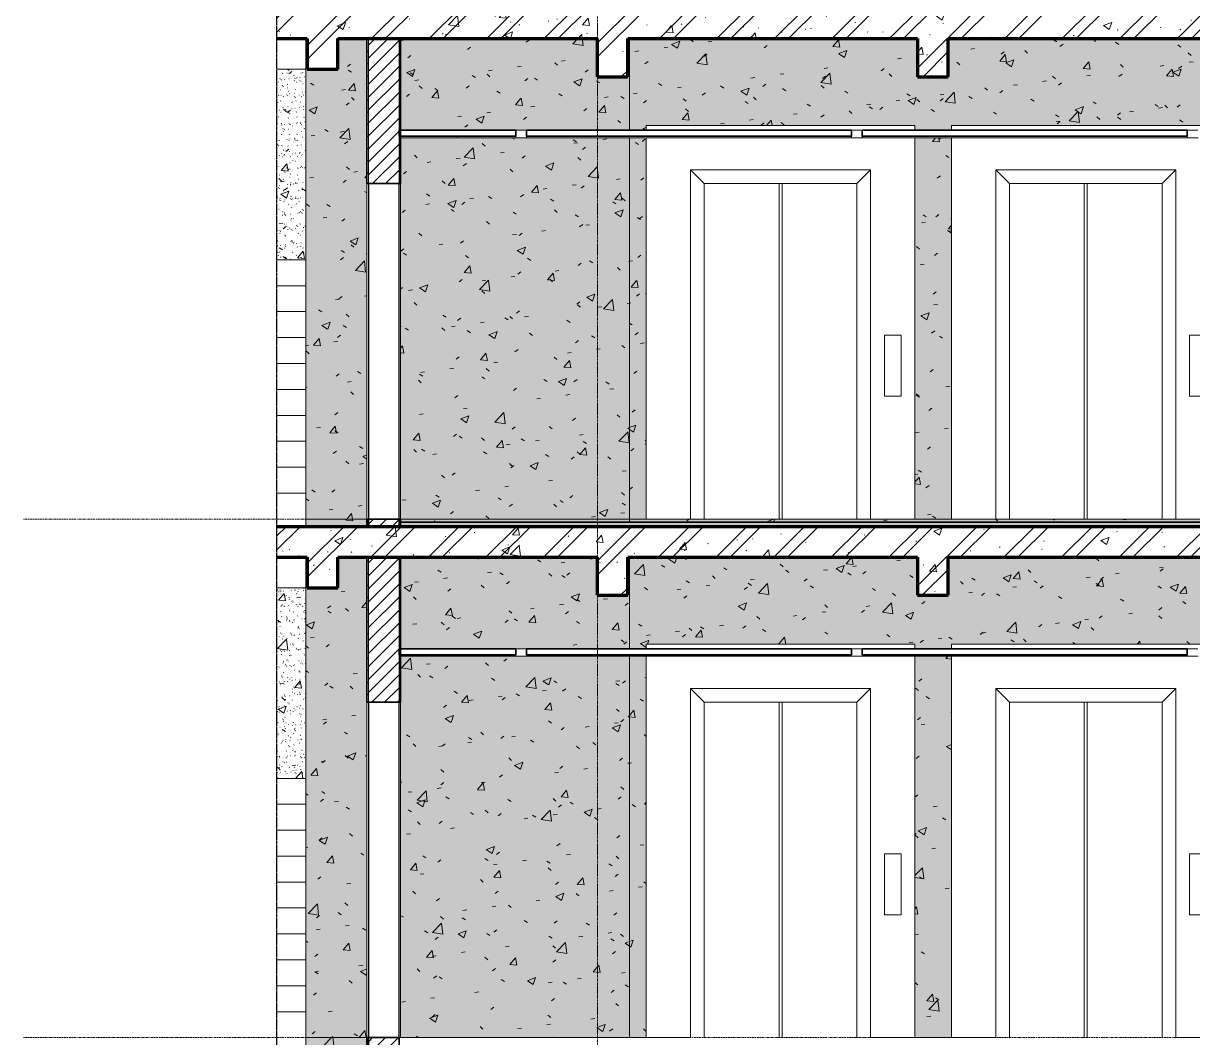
# Model space of a CAD drawing. Header units: millimetres. Extents: x 75015 to 108159, y -6470 to 34550.
# Drawn here: x 88922 to 96584, y 19200 to 25850 of the extents above; entities that cross this region are included whole.
import ezdxf

# ---------------------------------------------------------------- set-up
doc = ezdxf.new("R2010")
doc.units = ezdxf.units.MM
for name, pattern in [('Centre', [31.75, 6.35, -4.7625, 15.875, -4.7625]), ('Grid Line', [22.225, 12.7, -3.175, 3.175, -3.175]), ('Hidden', [7.14375, 4.7625, -2.38125])]:
    doc.linetypes.add(name, pattern=pattern)
for name, color, linetype, lineweight in [('0-2', 50, 'Continuous', 5), ('A-CLNG', 13, 'Continuous', 18), ('A-CLNG-1', 250, 'Continuous', 35), ('A-CLNG-FNSH-1', 7, 'Continuous', 18), ('A-CLNG-PATT-3', 13, 'Continuous', 18), ('A-DETL-GENF', 92, 'Continuous', 18), ('A-DETL-GENF-1', 9, 'Continuous', 18), ('A-DETL-GENF-3', 92, 'Hidden', 25), ('A-DETL-WIDE', 214, 'Continuous', 70), ('A-DOOR', 31, 'Continuous', 18), ('A-DOOR-FRAM-1', 31, 'Continuous', 25), ('A-FLOR-FNSH-1', 250, 'Continuous', 35), ('A-FLOR-LEVL-2', 51, 'Centre', 9), ('A-FLOR-PATT-3', 8, 'Continuous', 18), ('A-WALL', 113, 'Continuous', 18), ('A-WALL-1', 250, 'Continuous', 35), ('A-WALL-PATT-4', 111, 'Continuous', 18), ('I-WALL', 2, 'Continuous', 18), ('S-BEAM-1', 253, 'Continuous', 5), ('S-BEAM-2', 7, 'Continuous', 18), ('S-BEAM-3', 10, 'Continuous', 50), ('S-GRID-1', 1, 'Grid Line', 9), ('S-STRS', 31, 'Continuous', 18)]:
    doc.layers.add(name, color=color, linetype=linetype, lineweight=lineweight)
pattern_1 = [(50, (97890.7, 0), (546.5526, -47.8174), [57.15, -628.65]), (355, (97890.7, 0), (-105.728, 573.17), [45.72, -502.92]), (100.451, (97936.2, -4), (440.828, 525.35), [48.57, -534.27]), (46.184, (97890.7, 152.4), (813.237, -126.128), [85.725, -942.975]), (96.636, (97958.45, 141.9), (712.207, 742.283), [72.855, -801.405]), (351.184, (97890.7, 152.4), (712.215, 742.276), [68.58, -754.38]), (21, (97966.9, 114.3), (454.843, -306.796), [57.15, -628.65]), (326, (97966.9, 114.3), (185.406, 552.564), [45.72, -502.92]), (71.451, (98004.8, 88.73), (640.251, 245.764), [48.57, -534.27]), (37.5, (97890.68, 0), (9.2664, 253.665), [25.146, -471.678, 25.146, -485.394, -504.825]), (37.5, (97890.68, 0), (9.2664, 253.665), [-1007.364, 25.146, -479.679]), (7.5, (97890.68, 0), (200.4594, 300.5414), [25.146, -265.938, 25.146, -460.248, -192.405]), (7.5, (97890.68, 0), (200.4594, 300.5414), [-776.478, 25.146, -167.259]), (327.5, (97720.75, 0), (406.7728, -17.1864), [25.146, -165.354, 25.146, -569.214, -788.67]), (327.5, (97720.75, 0), (406.7728, -17.1864), [-784.86, 25.146, -763.524]), (317.5, (97644.55, 0), (444.388, 76.2803), [25.146, -222.504, 25.146, -369.57, -560.07]), (317.5, (97644.55, 0), (444.388, 76.2803), [-642.366, 25.146, -534.924])]
pattern_2 = [(37.5, (97890.68, 0), (-2.40047, 73.41204), [2.515, -55.397, 2.515, -62.255, -61.912]), (37.5, (97890.68, 0), (-2.40047, 73.41204), [-122.682, 2.515, -59.398]), (7.5, (97890.68, 0), (67.42816, 107.52402), [2.515, -28.727, 2.515, -49.682, -20.002]), (7.5, (97890.68, 0), (67.42816, 107.52402), [-83.439, 2.515, -17.488]), (327.5, (97843.816, 0), (118.6493, 0.21553), [2.515, -16.535, 2.515, -66.065, -89.535]), (327.5, (97843.816, 0), (118.6493, 0.21553), [-87.63, 2.515, -87.02]), (317.5, (97843.82, 0), (114.5339, 33.43928), [2.515, -7.01, 2.515, -42.443, -51.435]), (317.5, (97843.82, 0), (114.5339, 33.43928), [-54.483, 2.515, -48.92])]
pattern_3 = [(45, (97890.68, 0), (-39.77476, 39.77476), [])]
pattern_4 = [(45, (97890.68, 0), (-42.42641, 42.42641), [])]
pattern_5 = [(0, (97890.68, 0), (609.6, 152.4), [25.146, -432.054, 25.146, -432.054, -2438.4]), (0, (97890.68, 0), (609.6, 152.4), [-914.4, 25.146, -889.254, 25.146, -432.054, -1066.8]), (0, (97890.68, 0), (609.6, 152.4), [-2286, 25.146, -279.654, 25.146, -736.854]), (120, (98119.28, 76.2), (-436.7823, 451.7291), [25.146, -432.054, 25.146, -432.054, -2438.4]), (120, (98119.28, 76.2), (-436.7823, 451.7291), [-914.4, 25.146, -889.254, 25.146, -432.054, -1066.8]), (120, (98119.28, 76.2), (-436.7823, 451.7291), [-2286, 25.146, -279.654, 25.146, -736.854]), (240, (98195.48, 381), (-172.8177, -604.1291), [25.146, -432.054, 25.146, -432.054, -2438.4]), (240, (98195.48, 381), (-172.8177, -604.1291), [-914.4, 25.146, -889.254, 25.146, -432.054, -1066.8]), (240, (98195.48, 381), (-172.8177, -604.1291), [-2286, 25.146, -279.654, 25.146, -736.854])]
pattern_6 = [(50, (97890.7, 0), (546.5526, -47.8174), [57.15, -628.65]), (355, (97890.7, 0), (-105.728, 573.17), [45.72, -502.92]), (100.451, (97936.2, -4), (440.828, 525.35), [48.57, -534.27]), (46.184, (97890.7, 152.4), (813.237, -126.128), [85.725, -942.975]), (96.636, (97958.45, 141.9), (712.207, 742.283), [72.855, -801.405]), (351.184, (97890.7, 152.4), (712.215, 742.276), [68.58, -754.38]), (21, (97966.9, 114.3), (454.843, -306.796), [57.15, -628.65]), (326, (97966.9, 114.3), (185.406, 552.564), [45.72, -502.92]), (71.451, (98004.8, 88.73), (640.251, 245.764), [48.57, -534.27]), (37.5, (97890.68, 0), (9.2664, 253.665), [5.029, -491.795, 5.029, -505.511, -504.825]), (37.5, (97890.68, 0), (9.2664, 253.665), [-1007.364, 5.029, -499.796]), (7.5, (97890.68, 0), (200.4594, 300.5414), [5.029, -286.055, 5.029, -480.365, -192.405]), (7.5, (97890.68, 0), (200.4594, 300.5414), [-776.478, 5.029, -187.376]), (327.5, (97720.75, 0), (406.7728, -17.1864), [5.029, -185.471, 5.029, -589.331, -788.67]), (327.5, (97720.75, 0), (406.7728, -17.1864), [-784.86, 5.029, -783.641]), (317.5, (97644.55, 0), (444.388, 76.2803), [5.029, -242.621, 5.029, -389.687, -560.07]), (317.5, (97644.55, 0), (444.388, 76.2803), [-642.366, 5.029, -555.041]), (45, (97890.68, 0), (-188.5854, 188.5854), []), (45, (97890.68, 285.75), (-188.5854, 188.5854), [])]

# ---------------------------------------------------------------- blocks, each defined once
blk = doc.blocks.new('NCV_TKTC_KET CAU_rvt-2-TKCS_THANG MÁY TM2 - MẶT ĐỨNG')
at = {"layer": 'S-BEAM-1'}
for points in [[(26735.3, 25550), (26737.4, 25550), (26737.4, 25750), (26735.3, 25750), (26735.3, 25623.3)], [(26737.4, 22150), (26737.4, 22350), (26735.3, 22350), (26735.3, 22150)]]:
    blk.add_hatch(color=256, dxfattribs=at).paths.add_polyline_path(points)
at = {"layer": 'S-BEAM-2'}
for p, q in [((26526.9, 25550), (26336.9, 25550)), ((26526.9, 22150), (26336.9, 22150))]:
    blk.add_line(p, q, dxfattribs=at)
at = {"layer": 'S-BEAM-3'}
for p, q in [((26737.4, 25550), (26737.4, 25750)), ((26735.3, 25550), (26737.4, 25550)), ((26737.4, 22150), (26737.4, 22350)), ((26735.3, 22150), (26737.4, 22150))]:
    blk.add_line(p, q, dxfattribs=at)
blk = doc.blocks.new('Thang may HIEN - Dài x Rộng - 2200x1200-V5-TKCS_THANG MÁY TM2 - MẶT ĐỨNG')
at = {"layer": 'A-DOOR'}
for p, q in [((30757.4, 11580), (30757.4, 11550)), ((32517.4, 11580), (30757.4, 11580)), ((32517.4, 11550), (32517.4, 11580)), ((30757.4, 11500), (30757.4, 9000)), ((32517.4, 9000), (32517.4, 11500.1)), ((31137.4, 11200), (31047.4, 11290)), ((31047.4, 11290), (31047.4, 9000)), ((31047.4, 11290), (32227.4, 11290)), ((32227.4, 11290), (32137.4, 11200)), ((32227.4, 11290), (32227.4, 9000)), ((31137.4, 11200), (31137.4, 9000)), ((31137.4, 11200), (32137.4, 11200)), ((31627.4, 9000), (31627.4, 11200)), ((31647.4, 9000), (31647.4, 11200)), ((32137.4, 11200), (32137.4, 9000)), ((32427.4, 10205.9), (32317.4, 10205.9)), ((32317.4, 10205.9), (32317.4, 9805.9)), ((32427.4, 9805.9), (32427.4, 10205.9)), ((32317.4, 9805.9), (32427.4, 9805.9)), ((31047.4, 9000), (30757.4, 9000)), ((31052.4, 9000), (31047.4, 9000)), ((32227.4, 9000), (32222.4, 9000)), ((32227.4, 9000), (32517.4, 9000))]:
    blk.add_line(p, q, dxfattribs=at)
blk = doc.blocks.new('Thang may HIEN - Dài x Rộng - 2200x1200-V6-TKCS_THANG MÁY TM2 - MẶT ĐỨNG')
at = {"layer": 'A-DOOR'}
for p, q in [((28757.4, 11580), (28757.4, 11550)), ((30517.4, 11580), (28757.4, 11580)), ((30517.4, 11550), (30517.4, 11580)), ((28757.4, 11500), (28757.4, 9000)), ((30517.4, 9000), (30517.4, 11500)), ((29137.4, 11200), (29047.4, 11290)), ((29047.4, 11290), (29047.4, 9000)), ((29047.4, 11290), (30227.4, 11290)), ((30227.4, 11290), (30137.4, 11200)), ((30227.4, 11290), (30227.4, 9000)), ((29137.4, 11200), (29137.4, 9000)), ((29137.4, 11200), (30137.4, 11200)), ((29627.4, 9000), (29627.4, 11200)), ((29647.4, 9000), (29647.4, 11200)), ((30137.4, 11200), (30137.4, 9000)), ((30427.4, 10205.9), (30317.4, 10205.9)), ((30317.4, 10205.9), (30317.4, 9805.9)), ((30427.4, 9805.9), (30427.4, 10205.9)), ((30317.4, 9805.9), (30427.4, 9805.9)), ((29047.4, 9000), (28757.4, 9000)), ((29052.4, 9000), (29047.4, 9000)), ((30227.4, 9000), (30222.4, 9000)), ((30227.4, 9000), (30517.4, 9000))]:
    blk.add_line(p, q, dxfattribs=at)
blk = doc.blocks.new('FD_01 - FD_01-1200x2200mm-1787918-TKCS_THANG MÁY TM2 - MẶT ĐỨNG')
at = {"layer": 'A-DOOR-FRAM-1'}
for p, q in [((27136.9, 7800), (26936.9, 7800)), ((26936.9, 7800), (26936.9, 5600)), ((27136.9, 5600), (27136.9, 7800)), ((26936.9, 5600), (27136.9, 5600))]:
    blk.add_line(p, q, dxfattribs=at)
blk = doc.blocks.new('BORDER VIEW - BORDER VIEW-3767717-TKCS_THANG MÁY TM2 - MẶT ĐỨNG')
at = {"layer": 'A-DETL-GENF-3'}
blk.add_line((26336.9, -4250), (26336.9, 33847.2), dxfattribs=at)

msp = doc.modelspace()

# ---------------------------------------------------------------- hatches: boundary and pattern name
at = {"layer": 'A-CLNG-PATT-3'}
h = msp.add_hatch(dxfattribs=at)
h.set_pattern_fill('FP_29', color=256, style=0, pattern_type=2)
h.set_pattern_definition(pattern_5)
h.paths.add_polyline_path([(94419.1, 25100), (96548.6, 25100), (96548.6, 25110), (94419.1, 25110)])
h.paths.add_polyline_path([(98083.4, 25100), (98083.4, 25110), (96619.1, 25110), (96619.1, 25100), (97301.1, 25100)])
h.paths.add_polyline_path([(91383.4, 25100), (92148.6, 25100), (92148.6, 25110), (91383.4, 25110)])
h.paths.add_polyline_path([(92219.1, 25100), (94348.6, 25100), (94348.6, 25110), (92219.1, 25110)])
h = msp.add_hatch(dxfattribs=at)
h.set_pattern_fill('FP_29', color=256, style=0, pattern_type=2)
h.set_pattern_definition(pattern_5)
h.paths.add_polyline_path([(91383.4, 21700), (92148.6, 21700), (92148.6, 21710), (91383.4, 21710)])
h.paths.add_polyline_path([(98083.4, 21700), (98083.4, 21710), (96619.1, 21710), (96619.1, 21700), (97301.1, 21700)])
h.paths.add_polyline_path([(92219.1, 21700), (94348.6, 21700), (94348.6, 21710), (92219.1, 21710)])
h.paths.add_polyline_path([(96194.6, 21700), (96548.6, 21700), (96548.6, 21710), (94419.1, 21710), (94419.1, 21700), (95088.2, 21700)])
at = {"layer": 'A-DETL-GENF-1'}
h = msp.add_hatch(dxfattribs=at)
h.set_pattern_fill('FP_34', color=256, style=0, pattern_type=2)
h.set_pattern_definition(pattern_6)
h.paths.add_polyline_path([(97783.4, 25500), (97783.4, 25750), (98083.4, 25750), (98083.4, 25950), (90583.4, 25950), (90583.4, 25750), (90781.8, 25750), (90781.8, 25550), (90981.8, 25550), (90981.8, 25750), (92681.8, 25750), (92681.8, 25500), (92881.8, 25500), (92881.8, 25750), (94781.8, 25750), (94781.8, 25500), (94981.8, 25500), (94981.8, 25750), (97581.8, 25750), (97581.8, 25500)])
h = msp.add_hatch(dxfattribs=at)
h.set_pattern_fill('FP_34', color=256, style=0, pattern_type=2)
h.set_pattern_definition(pattern_6)
h.paths.add_polyline_path([(97581.8, 22100), (97783.4, 22100), (97783.4, 22350), (98083.4, 22350), (98083.4, 22550), (90583.4, 22550), (90583.4, 22350), (90781.8, 22350), (90781.8, 22150), (90981.8, 22150), (90981.8, 22350), (92681.8, 22350), (92681.8, 22100), (92881.8, 22100), (92881.8, 22350), (94781.8, 22350), (94781.8, 22100), (94981.8, 22100), (94981.8, 22350), (97581.8, 22350)])
at = {"layer": 'A-FLOR-PATT-3'}
h = msp.add_hatch(dxfattribs=at)
h.set_pattern_fill('FP_28', color=256, style=0, pattern_type=2)
h.set_pattern_definition([(50, (97890.68, 0), (273.276, -23.909), [28.575, -314.325]), (355, (97890.68, 0), (-52.8646, 286.585), [22.86, -251.46]), (100.451, (97913.45, -2), (220.4138, 262.6745), [24.285, -267.135]), (46.184, (97890.68, 76.2), (406.6187, -63.0646), [42.862, -471.487]), (96.636, (97924.56, 70.94), (356.104, 371.1414), [36.428, -400.703]), (351.184, (97890.7, 76.2), (356.1075, 371.138), [34.29, -377.19]), (21, (97928.78, 57.15), (227.4212, -153.3982), [28.575, -314.325]), (326, (97928.78, 57.15), (92.7027, 276.2822), [22.86, -251.46]), (71.451, (97947.73, 44.37), (320.1254, 122.8816), [24.285, -267.135]), (37.5, (97890.68, 0), (4.6325, 126.8326), [2.515, -245.897, 2.515, -252.755, -252.412]), (37.5, (97890.68, 0), (4.6325, 126.8326), [-503.682, 2.515, -249.898]), (7.5, (97890.68, 0), (100.22916, 150.2711), [2.515, -143.027, 2.515, -240.182, -96.202]), (7.5, (97890.68, 0), (100.22916, 150.2711), [-388.239, 2.515, -93.688]), (327.5, (97805.72, 0), (203.38684, -8.5935), [2.515, -92.735, 2.515, -294.665, -394.335]), (327.5, (97805.72, 0), (203.38684, -8.5935), [-392.43, 2.515, -391.82]), (317.5, (97767.62, 0), (222.1944, 38.1398), [2.515, -121.31, 2.515, -194.843, -280.035]), (317.5, (97767.62, 0), (222.1944, 38.1398), [-321.183, 2.515, -277.52]), (45, (97890.68, 0), (-94.2927, 94.2927), []), (45, (97890.68, 142.88), (-94.2927, 94.2927), [])])
h.paths.add_polyline_path([(97581.8, 22550), (98083.4, 22550), (98083.4, 22580), (91383.4, 22580), (91383.4, 22550), (96194.6, 22550)])
at = {"layer": 'A-WALL-PATT-4'}
h = msp.add_hatch(dxfattribs=at)
h.set_pattern_fill('FP_30', color=256, style=0, pattern_type=2)
h.set_pattern_definition(pattern_1)
h.paths.add_polyline_path([(90773.4, 22600), (90783.4, 22600), (90783.4, 25550), (90781.8, 25550), (90781.8, 25750), (90773.4, 25750), (90773.4, 23767.6)])
h.paths.add_polyline_path([(90781.8, 25950), (90783.4, 25950), (90783.4, 26000), (90773.4, 26000), (90773.4, 25950)])
h = msp.add_hatch(dxfattribs=at)
h.set_pattern_fill('FP_31', color=256, style=0, pattern_type=2)
h.set_pattern_definition(pattern_2)
h.paths.add_polyline_path([(90773.4, 22600), (90783.4, 22600), (90783.4, 25550), (90781.8, 25550), (90781.8, 25750), (90773.4, 25750), (90773.4, 23767.6)])
h.paths.add_polyline_path([(90781.8, 25950), (90783.4, 25950), (90783.4, 26000), (90773.4, 26000), (90773.4, 25950)])
h = msp.add_hatch(dxfattribs=at)
h.set_pattern_fill('FP_30', color=256, style=0, pattern_type=2)
h.set_pattern_definition(pattern_1)
h.paths.add_polyline_path([(91173.4, 22600), (91173.4, 25750), (90983.8, 25750), (90983.8, 25550), (90783.4, 25550), (90783.4, 22600)])
h.paths.add_polyline_path([(91173.4, 25950), (91173.4, 26000), (90783.4, 26000), (90783.8, 25950), (90983.8, 25950)])
h = msp.add_hatch(dxfattribs=at)
h.set_pattern_fill('FP_31', color=256, style=0, pattern_type=2)
h.set_pattern_definition(pattern_2)
h.paths.add_polyline_path([(91173.4, 22600), (91173.4, 25750), (90983.8, 25750), (90983.8, 25550), (90783.4, 25550), (90783.4, 22600)])
h.paths.add_polyline_path([(91173.4, 25950), (91173.4, 26000), (90783.4, 26000), (90783.8, 25950), (90983.8, 25950)])
h = msp.add_hatch(dxfattribs=at)
h.set_pattern_fill('FP_32', color=256, style=0, pattern_type=2)
h.set_pattern_definition(pattern_3)
h.paths.add_polyline_path([(91183.4, 24800), (91182.9, 25750), (91173.4, 25750), (91173.4, 24800)])
h.paths.add_polyline_path([(91173.4, 25950), (91183.4, 25950), (91183.4, 26000), (91173.4, 26000)])
h = msp.add_hatch(dxfattribs=at)
h.set_pattern_fill('FP_32', color=256, style=0, pattern_type=2)
h.set_pattern_definition(pattern_3)
h.paths.add_polyline_path([(91393.4, 24800), (91393.4, 25750), (91383.4, 25750), (91383.4, 24800)])
h.paths.add_polyline_path([(91393.4, 25950), (91393.4, 26000), (91383.4, 26000), (91383.4, 25950), (91390.9, 25950)])
h = msp.add_hatch(dxfattribs=at)
h.set_pattern_fill('FP_30', color=256, style=0, pattern_type=2)
h.set_pattern_definition(pattern_1)
h.paths.add_polyline_path([(92893.4, 22600), (92893.4, 25100), (91393.4, 25100), (91393.4, 22600), (91768.8, 22600)])
h.paths.add_polyline_path([(91768.8, 25150), (92893.4, 25150), (92893.4, 25750), (92881.8, 25750), (92881.8, 25500), (92681.8, 25500), (92681.8, 25750), (91393.4, 25750), (91393.4, 25150)])
h.paths.add_polyline_path([(91393.4, 25980), (92893.4, 25980), (92893.4, 26000), (91393.4, 26000)])
h = msp.add_hatch(dxfattribs=at)
h.set_pattern_fill('FP_31', color=256, style=0, pattern_type=2)
h.set_pattern_definition(pattern_2)
h.paths.add_polyline_path([(92893.4, 22600), (92893.4, 25100), (91393.4, 25100), (91393.4, 22600), (91768.8, 22600)])
h.paths.add_polyline_path([(91768.8, 25150), (92893.4, 25150), (92893.4, 25750), (92881.8, 25750), (92881.8, 25500), (92681.8, 25500), (92681.8, 25750), (91393.4, 25750), (91393.4, 25150)])
h.paths.add_polyline_path([(91393.4, 25980), (92893.4, 25980), (92893.4, 26000), (91393.4, 26000)])
h = msp.add_hatch(dxfattribs=at)
h.set_pattern_fill('FP_30', color=256, style=0, pattern_type=2)
h.set_pattern_definition(pattern_1)
h.paths.add_polyline_path([(94763.8, 22600), (95003.8, 22600), (95003.8, 25100), (94763.8, 25100), (94763.8, 23405)])
h.paths.add_polyline_path([(92893.4, 22600), (93003.8, 22600), (93003.8, 25100), (92893.4, 25100), (92893.4, 24890)])
h.paths.add_polyline_path([(96763.8, 22600), (97793.8, 22600), (97793.8, 25100), (96763.8, 25100), (96763.8, 24408.4)])
h.paths.add_polyline_path([(96763.8, 25150), (97793.8, 25150), (97793.8, 25750), (97783.4, 25750), (97783.4, 25500), (97581.8, 25500), (97581.8, 25750), (94981.8, 25750), (94981.8, 25500), (94781.8, 25500), (94781.8, 25750), (92893.4, 25750), (92893.4, 25150), (93003.8, 25150), (93003.8, 25180), (94763.8, 25180), (94763.8, 25150), (95003.8, 25150), (95003.8, 25180), (96763.8, 25180)])
h.paths.add_polyline_path([(93298.8, 25980), (97793.8, 25980), (97793.8, 26000), (92893.4, 26000), (92893.4, 25980), (93293.8, 25980)])
h = msp.add_hatch(dxfattribs=at)
h.set_pattern_fill('FP_31', color=256, style=0, pattern_type=2)
h.set_pattern_definition(pattern_2)
h.paths.add_polyline_path([(94763.8, 22600), (95003.8, 22600), (95003.8, 25100), (94763.8, 25100), (94763.8, 23405)])
h.paths.add_polyline_path([(92893.4, 22600), (93003.8, 22600), (93003.8, 25100), (92893.4, 25100), (92893.4, 24890)])
h.paths.add_polyline_path([(96763.8, 22600), (97793.8, 22600), (97793.8, 25100), (96763.8, 25100), (96763.8, 24408.4)])
h.paths.add_polyline_path([(96763.8, 25150), (97793.8, 25150), (97793.8, 25750), (97783.4, 25750), (97783.4, 25500), (97581.8, 25500), (97581.8, 25750), (94981.8, 25750), (94981.8, 25500), (94781.8, 25500), (94781.8, 25750), (92893.4, 25750), (92893.4, 25150), (93003.8, 25150), (93003.8, 25180), (94763.8, 25180), (94763.8, 25150), (95003.8, 25150), (95003.8, 25180), (96763.8, 25180)])
h.paths.add_polyline_path([(93298.8, 25980), (97793.8, 25980), (97793.8, 26000), (92893.4, 26000), (92893.4, 25980), (93293.8, 25980)])
h = msp.add_hatch(dxfattribs=at)
h.set_pattern_fill('FP_27', color=256, style=0, pattern_type=2)
h.set_pattern_definition(pattern_4)
h.paths.add_polyline_path([(91383.4, 22550), (91383.4, 22600), (91183.4, 22600), (91183.4, 22550)])
h.paths.add_polyline_path([(91383.4, 24800), (91383.4, 25750), (91183.4, 25750), (91183.4, 24800)])
h = msp.add_hatch(dxfattribs=at)
h.set_pattern_fill('FP_30', color=256, style=0, pattern_type=2)
h.set_pattern_definition(pattern_1)
h.paths.add_polyline_path([(90773.4, 24300), (90773.4, 25550), (90583.4, 25550), (90583.4, 24300)])
h = msp.add_hatch(dxfattribs=at)
h.set_pattern_fill('FP_31', color=256, style=0, pattern_type=2)
h.set_pattern_definition(pattern_2)
h.paths.add_polyline_path([(90773.4, 24300), (90773.4, 25550), (90583.4, 25550), (90583.4, 24300)])
h = msp.add_hatch(dxfattribs=at)
h.set_pattern_fill('FP_30', color=256, style=0, pattern_type=2)
h.set_pattern_definition(pattern_1)
h.paths.add_polyline_path([(90773.4, 19200), (90783.4, 19200), (90783.4, 22150), (90781.8, 22150), (90781.8, 22350), (90773.4, 22350), (90773.4, 19437.5)])
h.paths.add_polyline_path([(90773.4, 22550), (90783.4, 22550), (90783.4, 22600), (90773.4, 22600)])
h = msp.add_hatch(dxfattribs=at)
h.set_pattern_fill('FP_31', color=256, style=0, pattern_type=2)
h.set_pattern_definition(pattern_2)
h.paths.add_polyline_path([(90773.4, 19200), (90783.4, 19200), (90783.4, 22150), (90781.8, 22150), (90781.8, 22350), (90773.4, 22350), (90773.4, 19437.5)])
h.paths.add_polyline_path([(90773.4, 22550), (90783.4, 22550), (90783.4, 22600), (90773.4, 22600)])
h = msp.add_hatch(dxfattribs=at)
h.set_pattern_fill('FP_30', color=256, style=0, pattern_type=2)
h.set_pattern_definition(pattern_1)
h.paths.add_polyline_path([(91173.4, 19200), (91173.4, 22350), (90983.8, 22350), (90983.8, 22150), (90783.4, 22150), (90783.4, 19200)])
h.paths.add_polyline_path([(90983.8, 22550), (91173.4, 22550), (91173.4, 22600), (90783.4, 22600), (90783.8, 22550), (90789.2, 22550)])
h = msp.add_hatch(dxfattribs=at)
h.set_pattern_fill('FP_31', color=256, style=0, pattern_type=2)
h.set_pattern_definition(pattern_2)
h.paths.add_polyline_path([(91173.4, 19200), (91173.4, 22350), (90983.8, 22350), (90983.8, 22150), (90783.4, 22150), (90783.4, 19200)])
h.paths.add_polyline_path([(90983.8, 22550), (91173.4, 22550), (91173.4, 22600), (90783.4, 22600), (90783.8, 22550), (90789.2, 22550)])
h = msp.add_hatch(dxfattribs=at)
h.set_pattern_fill('FP_32', color=256, style=0, pattern_type=2)
h.set_pattern_definition(pattern_3)
h.paths.add_polyline_path([(91173.4, 21400), (91183.4, 21400), (91182.9, 22350), (91173.4, 22350), (91173.4, 22131.4)])
h.paths.add_polyline_path([(91183.4, 22550), (91183.4, 22600), (91173.4, 22600), (91173.4, 22550), (91175.9, 22550)])
h = msp.add_hatch(dxfattribs=at)
h.set_pattern_fill('FP_32', color=256, style=0, pattern_type=2)
h.set_pattern_definition(pattern_3)
h.paths.add_polyline_path([(91383.4, 21400), (91393.4, 21400), (91393.4, 22350), (91383.4, 22350), (91383.4, 22144.1)])
h.paths.add_polyline_path([(91390.9, 22550), (91393.4, 22550), (91393.4, 22600), (91383.4, 22600), (91383.4, 22550)])
h = msp.add_hatch(dxfattribs=at)
h.set_pattern_fill('FP_30', color=256, style=0, pattern_type=2)
h.set_pattern_definition(pattern_1)
h.paths.add_polyline_path([(91768.8, 19200), (92893.4, 19200), (92893.4, 21700), (91393.4, 21700), (91393.4, 19200)])
h.paths.add_polyline_path([(92235.8, 21750), (92893.4, 21750), (92893.4, 22350), (92881.8, 22350), (92881.8, 22100), (92681.8, 22100), (92681.8, 22350), (91393.4, 22350), (91393.4, 21750), (92220.3, 21750)])
h.paths.add_polyline_path([(91393.4, 22580), (92893.4, 22580), (92893.4, 22600), (91393.4, 22600)])
h = msp.add_hatch(dxfattribs=at)
h.set_pattern_fill('FP_31', color=256, style=0, pattern_type=2)
h.set_pattern_definition(pattern_2)
h.paths.add_polyline_path([(91768.8, 19200), (92893.4, 19200), (92893.4, 21700), (91393.4, 21700), (91393.4, 19200)])
h.paths.add_polyline_path([(92235.8, 21750), (92893.4, 21750), (92893.4, 22350), (92881.8, 22350), (92881.8, 22100), (92681.8, 22100), (92681.8, 22350), (91393.4, 22350), (91393.4, 21750), (92220.3, 21750)])
h.paths.add_polyline_path([(91393.4, 22580), (92893.4, 22580), (92893.4, 22600), (91393.4, 22600)])
h = msp.add_hatch(dxfattribs=at)
h.set_pattern_fill('FP_30', color=256, style=0, pattern_type=2)
h.set_pattern_definition(pattern_1)
h.paths.add_polyline_path([(92893.4, 19200), (93003.8, 19200), (93003.8, 21700), (92893.4, 21700), (92893.4, 20056.1)])
h.paths.add_polyline_path([(94763.8, 19200), (95003.8, 19200), (95003.8, 21700), (94763.8, 21700), (94763.8, 20005)])
h.paths.add_polyline_path([(97793.8, 19200), (97793.8, 21700), (96763.8, 21700), (96763.8, 19200)])
h.paths.add_polyline_path([(97781.8, 21750), (97793.8, 21750), (97793.8, 22350), (97783.4, 22350), (97783.4, 22100), (97581.8, 22100), (97581.8, 22350), (94981.8, 22350), (94981.8, 22100), (94781.8, 22100), (94781.8, 22350), (92893.4, 22350), (92893.4, 21750), (93003.8, 21750), (93003.8, 21780), (94763.8, 21780), (94763.8, 21750), (95003.8, 21750), (95003.8, 21780), (96763.8, 21780), (96763.8, 21750), (97581.8, 21750)])
h.paths.add_polyline_path([(92900.5, 22580), (97793.8, 22580), (97793.8, 22600), (92893.4, 22600), (92893.4, 22580)])
h = msp.add_hatch(dxfattribs=at)
h.set_pattern_fill('FP_31', color=256, style=0, pattern_type=2)
h.set_pattern_definition(pattern_2)
h.paths.add_polyline_path([(92893.4, 19200), (93003.8, 19200), (93003.8, 21700), (92893.4, 21700), (92893.4, 20056.1)])
h.paths.add_polyline_path([(94763.8, 19200), (95003.8, 19200), (95003.8, 21700), (94763.8, 21700), (94763.8, 20005)])
h.paths.add_polyline_path([(97793.8, 19200), (97793.8, 21700), (96763.8, 21700), (96763.8, 19200)])
h.paths.add_polyline_path([(97781.8, 21750), (97793.8, 21750), (97793.8, 22350), (97783.4, 22350), (97783.4, 22100), (97581.8, 22100), (97581.8, 22350), (94981.8, 22350), (94981.8, 22100), (94781.8, 22100), (94781.8, 22350), (92893.4, 22350), (92893.4, 21750), (93003.8, 21750), (93003.8, 21780), (94763.8, 21780), (94763.8, 21750), (95003.8, 21750), (95003.8, 21780), (96763.8, 21780), (96763.8, 21750), (97581.8, 21750)])
h.paths.add_polyline_path([(92900.5, 22580), (97793.8, 22580), (97793.8, 22600), (92893.4, 22600), (92893.4, 22580)])
h = msp.add_hatch(dxfattribs=at)
h.set_pattern_fill('FP_27', color=256, style=0, pattern_type=2)
h.set_pattern_definition(pattern_4)
h.paths.add_polyline_path([(91183.4, 19150), (91383.4, 19150), (91383.4, 19200), (91183.4, 19200)])
h.paths.add_polyline_path([(91383.4, 21400), (91383.4, 22350), (91183.4, 22350), (91183.4, 21400)])
h = msp.add_hatch(dxfattribs=at)
h.set_pattern_fill('FP_30', color=256, style=0, pattern_type=2)
h.set_pattern_definition(pattern_1)
h.paths.add_polyline_path([(90773.4, 20900), (90773.4, 22150), (90583.4, 22150), (90583.4, 20900)])
h = msp.add_hatch(dxfattribs=at)
h.set_pattern_fill('FP_31', color=256, style=0, pattern_type=2)
h.set_pattern_definition(pattern_2)
h.paths.add_polyline_path([(90773.4, 20900), (90773.4, 22150), (90583.4, 22150), (90583.4, 20900)])
h = msp.add_hatch(dxfattribs=at)
h.set_pattern_fill('FP_30', color=256, style=0, pattern_type=2)
h.set_pattern_definition(pattern_1)
h.paths.add_polyline_path([(90773.4, 15800), (90783.4, 15800), (90783.4, 18750), (90781.8, 18750), (90781.8, 18950), (90773.4, 18950), (90773.4, 16344.6)])
h.paths.add_polyline_path([(90781.8, 19150), (90783.4, 19150), (90783.4, 19200), (90773.4, 19200), (90773.4, 19150)])
h = msp.add_hatch(dxfattribs=at)
h.set_pattern_fill('FP_31', color=256, style=0, pattern_type=2)
h.set_pattern_definition(pattern_2)
h.paths.add_polyline_path([(90773.4, 15800), (90783.4, 15800), (90783.4, 18750), (90781.8, 18750), (90781.8, 18950), (90773.4, 18950), (90773.4, 16344.6)])
h.paths.add_polyline_path([(90781.8, 19150), (90783.4, 19150), (90783.4, 19200), (90773.4, 19200), (90773.4, 19150)])
h = msp.add_hatch(dxfattribs=at)
h.set_pattern_fill('FP_30', color=256, style=0, pattern_type=2)
h.set_pattern_definition(pattern_1)
h.paths.add_polyline_path([(91173.4, 15800), (91173.4, 18950), (90983.8, 18950), (90983.8, 18750), (90783.4, 18750), (90783.4, 15800)])
h.paths.add_polyline_path([(90789.2, 19150), (91173.4, 19150), (91173.4, 19200), (90783.4, 19200), (90783.8, 19150)])
h = msp.add_hatch(dxfattribs=at)
h.set_pattern_fill('FP_31', color=256, style=0, pattern_type=2)
h.set_pattern_definition(pattern_2)
h.paths.add_polyline_path([(91173.4, 15800), (91173.4, 18950), (90983.8, 18950), (90983.8, 18750), (90783.4, 18750), (90783.4, 15800)])
h.paths.add_polyline_path([(90789.2, 19150), (91173.4, 19150), (91173.4, 19200), (90783.4, 19200), (90783.8, 19150)])
h = msp.add_hatch(dxfattribs=at)
h.set_pattern_fill('FP_32', color=256, style=0, pattern_type=2)
h.set_pattern_definition(pattern_3)
h.paths.add_polyline_path([(91183.4, 18000), (91182.9, 18950), (91173.4, 18950), (91173.4, 18000)])
h.paths.add_polyline_path([(91173.4, 19150), (91183.4, 19150), (91183.4, 19200), (91173.4, 19200)])

# ---------------------------------------------------------------- linework, layer by layer
at = {"layer": 'A-CLNG'}
for p, q in [((92148.6, 25150), (92219.1, 25150)), ((94348.6, 25150), (94419.1, 25150)), ((96548.6, 25150), (96619.1, 25150)), ((92219.2, 25100), (92148.5, 25100)), ((94419.2, 25100), (94348.5, 25100)), ((96619.2, 25100), (96548.5, 25100)), ((92219.2, 21700), (92148.5, 21700)), ((92148.6, 21750), (92219.1, 21750)), ((94419.2, 21700), (94348.5, 21700)), ((94348.6, 21750), (94419.1, 21750)), ((96619.2, 21700), (96548.5, 21700)), ((96548.6, 21750), (96619.1, 21750))]:
    msp.add_line(p, q, dxfattribs=at)
at = {"layer": 'A-CLNG-1'}
for p, q in [((92148.6, 25150), (91383.4, 25150)), ((91383.4, 25150), (91383.4, 25110)), ((92148.6, 25110), (92148.6, 25150)), ((94348.6, 25150), (92219.1, 25150)), ((92219.1, 25150), (92219.1, 25110)), ((94348.6, 25110), (94348.6, 25150)), ((96548.6, 25150), (94419.1, 25150)), ((94419.1, 25150), (94419.1, 25110)), ((96548.6, 25110), (96548.6, 25150)), ((92148.6, 25110), (91383.4, 25110)), ((94348.6, 25110), (92219.1, 25110)), ((96548.6, 25110), (94419.1, 25110)), ((92148.6, 21750), (91383.4, 21750)), ((91383.4, 21750), (91383.4, 21710)), ((92148.6, 21710), (91383.4, 21710)), ((92148.6, 21710), (92148.6, 21750)), ((94348.6, 21750), (92219.1, 21750)), ((92219.1, 21750), (92219.1, 21710)), ((94348.6, 21710), (92219.1, 21710)), ((94348.6, 21710), (94348.6, 21750)), ((96548.6, 21750), (94419.1, 21750)), ((94419.1, 21750), (94419.1, 21710)), ((96548.6, 21710), (94419.1, 21710)), ((96548.6, 21710), (96548.6, 21750))]:
    msp.add_line(p, q, dxfattribs=at)
at = {"layer": 'A-CLNG-FNSH-1'}
for p, q in [((91383.4, 25100), (92148.5, 25100)), ((92148.6, 25100), (92148.6, 25110)), ((92219.1, 25110), (92219.1, 25100)), ((92219.2, 25100), (94348.5, 25100)), ((94348.6, 25100), (94348.6, 25110)), ((94419.1, 25110), (94419.1, 25100)), ((94419.2, 25100), (96548.5, 25100)), ((96548.6, 25100), (96548.6, 25110)), ((91383.4, 21700), (92148.5, 21700)), ((92148.6, 21700), (92148.6, 21710)), ((92219.1, 21710), (92219.1, 21700)), ((92219.2, 21700), (94348.5, 21700)), ((94348.6, 21700), (94348.6, 21710)), ((94419.1, 21710), (94419.1, 21700)), ((94419.2, 21700), (96548.5, 21700)), ((96548.6, 21700), (96548.6, 21710))]:
    msp.add_line(p, q, dxfattribs=at)
at = {"layer": 'A-DETL-WIDE'}
for p, q in [((90583.4, 25750), (90781.8, 25750)), ((90781.8, 25750), (90781.8, 25550)), ((90981.8, 25550), (90981.8, 25750)), ((90981.8, 25750), (92681.8, 25750)), ((92681.8, 25750), (92681.8, 25500)), ((92881.8, 25500), (92881.8, 25750)), ((92881.8, 25750), (94781.8, 25750)), ((94781.8, 25750), (94781.8, 25500)), ((94981.8, 25500), (94981.8, 25750)), ((94981.8, 25750), (97581.8, 25750)), ((90781.8, 25550), (90981.8, 25550)), ((92681.8, 25500), (92881.8, 25500)), ((94781.8, 25500), (94981.8, 25500)), ((98083.4, 22550), (90583.4, 22550)), ((90583.4, 22350), (90781.8, 22350)), ((90781.8, 22350), (90781.8, 22150)), ((90981.8, 22150), (90981.8, 22350)), ((90981.8, 22350), (92681.8, 22350)), ((92681.8, 22350), (92681.8, 22100)), ((92881.8, 22100), (92881.8, 22350)), ((92881.8, 22350), (94781.8, 22350)), ((94781.8, 22350), (94781.8, 22100)), ((94981.8, 22100), (94981.8, 22350)), ((94981.8, 22350), (97581.8, 22350)), ((90781.8, 22150), (90981.8, 22150)), ((92681.8, 22100), (92881.8, 22100)), ((94781.8, 22100), (94981.8, 22100))]:
    msp.add_line(p, q, dxfattribs=at)
at = {"layer": 'A-FLOR-FNSH-1'}
msp.add_line((98083.4, 22580), (91383.4, 22580), dxfattribs=at)
at = {"layer": 'A-FLOR-LEVL-2'}
for p, q in [((88921.9, 22600), (100326.8, 22600)), ((88921.9, 19200), (100326.8, 19200))]:
    msp.add_line(p, q, dxfattribs=at)
at = {"layer": 'A-WALL'}
for p, q in [((91183.4, 25750), (91183.4, 24800)), ((91383.4, 24800), (91383.4, 25750)), ((91183.4, 22350), (91183.4, 21400)), ((91383.4, 21400), (91383.4, 22350))]:
    msp.add_line(p, q, dxfattribs=at)
at = {"layer": 'A-WALL-1'}
for p, q in [((91173.4, 25750), (91173.4, 24800)), ((91393.4, 24800), (91393.4, 25750)), ((91173.4, 24800), (91393.4, 24800)), ((91173.4, 22600), (91173.4, 22550)), ((91183.4, 22600), (91173.4, 22600)), ((91183.4, 22600), (91183.4, 22550)), ((91383.4, 22600), (91183.4, 22600)), ((91393.4, 22600), (91383.4, 22600)), ((91383.4, 22550), (91383.4, 22600)), ((91393.4, 22550), (91393.4, 22600)), ((91173.4, 22350), (91173.4, 21400)), ((91393.4, 21400), (91393.4, 22350)), ((91173.4, 21400), (91393.4, 21400)), ((91173.4, 19200), (91173.4, 19150)), ((91183.4, 19200), (91173.4, 19200)), ((91183.4, 19200), (91183.4, 19150)), ((91383.4, 19200), (91183.4, 19200)), ((91383.4, 19150), (91383.4, 19200))]:
    msp.add_line(p, q, dxfattribs=at)
at = {"layer": 'I-WALL'}
for p, q in [((90773.4, 22550), (90773.4, 25750)), ((92893.4, 25150), (92893.4, 25750)), ((92893.4, 22600), (92893.4, 25100)), ((91173.4, 22600), (91173.4, 24800)), ((91393.4, 24800), (91393.4, 22600)), ((91173.4, 22600), (90773.4, 22600)), ((90773.4, 22600), (91173.4, 22600)), ((93003.8, 22600), (91393.4, 22600)), ((91393.4, 22600), (93003.8, 22600)), ((92893.4, 22580), (92893.4, 22600)), ((94468.8, 22600), (93298.8, 22600)), ((95003.8, 22600), (94763.8, 22600)), ((94763.8, 22600), (95003.8, 22600)), ((96468.8, 22600), (95298.8, 22600)), ((90773.4, 19150), (90773.4, 22350)), ((92893.4, 21750), (92893.4, 22350)), ((92893.4, 19200), (92893.4, 21700)), ((91173.4, 19200), (91173.4, 21400)), ((91393.4, 21400), (91393.4, 19200)), ((91173.4, 19200), (90773.4, 19200)), ((90773.4, 19200), (91173.4, 19200)), ((91393.4, 19200), (93003.8, 19200)), ((94763.8, 19200), (95003.8, 19200))]:
    msp.add_line(p, q, dxfattribs=at)
at = {"layer": 'S-GRID-1'}
msp.add_line((92683.4, -3920.3), (92683.4, 32417.5), dxfattribs=at)
at = {"layer": 'S-STRS'}
for p, q in [((90583.4, 24300), (90773.4, 24300)), ((90583.4, 24130), (90773.4, 24130)), ((90583.4, 23960), (90773.4, 23960)), ((90583.4, 23790), (90773.4, 23790)), ((90583.4, 23620), (90773.4, 23620)), ((90583.4, 23450), (90773.4, 23450)), ((90583.4, 23280), (90773.4, 23280)), ((90583.4, 23110), (90773.4, 23110)), ((90583.4, 22940), (90773.4, 22940)), ((90583.4, 22770), (90773.4, 22770)), ((90583.4, 20900), (90773.4, 20900)), ((90583.4, 20730), (90773.4, 20730)), ((90583.4, 20560), (90773.4, 20560)), ((90583.4, 20390), (90773.4, 20390)), ((90583.4, 20220), (90773.4, 20220)), ((90583.4, 20050), (90773.4, 20050)), ((90583.4, 19880), (90773.4, 19880)), ((90583.4, 19710), (90773.4, 19710)), ((90583.4, 19540), (90773.4, 19540)), ((90583.4, 19370), (90773.4, 19370))]:
    msp.add_line(p, q, dxfattribs=at)

# ---------------------------------------------------------------- block references
at = {"layer": '0-2'}
msp.add_blockref('NCV_TKTC_KET CAU_rvt-2-TKCS_THANG MÁY TM2 - MẶT ĐỨNG', (64246.5, 0), dxfattribs=at)
at = {"layer": 'A-DETL-GENF'}
msp.add_blockref('BORDER VIEW - BORDER VIEW-3767717-TKCS_THANG MÁY TM2 - MẶT ĐỨNG', (64246.5, 0), dxfattribs=at)
at = {"layer": 'A-DOOR'}
for name, p in [('Thang may HIEN - Dài x Rộng - 2200x1200-V6-TKCS_THANG MÁY TM2 - MẶT ĐỨNG', (64246.5, 13600)), ('Thang may HIEN - Dài x Rộng - 2200x1200-V5-TKCS_THANG MÁY TM2 - MẶT ĐỨNG', (64246.5, 13600)), ('FD_01 - FD_01-1200x2200mm-1787918-TKCS_THANG MÁY TM2 - MẶT ĐỨNG', (64246.5, 17000)), ('Thang may HIEN - Dài x Rộng - 2200x1200-V6-TKCS_THANG MÁY TM2 - MẶT ĐỨNG', (64246.5, 10200)), ('Thang may HIEN - Dài x Rộng - 2200x1200-V5-TKCS_THANG MÁY TM2 - MẶT ĐỨNG', (64246.5, 10200)), ('FD_01 - FD_01-1200x2200mm-1787918-TKCS_THANG MÁY TM2 - MẶT ĐỨNG', (64246.5, 13600))]:
    msp.add_blockref(name, p, dxfattribs=at)

doc.saveas('drawing.dxf')
